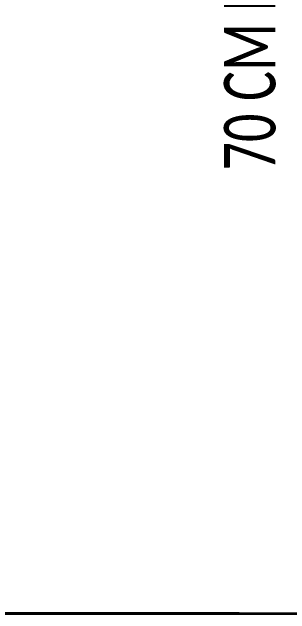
# Model space of a CAD drawing. Header units: millimetres. Extents: x -10496 to -5455, y -188 to 7293.
# Drawn here: x -7426.9 to -7383.6, y 3078.1 to 3171.8 of the extents above; entities that cross this region are included whole.
import ezdxf

# ---------------------------------------------------------------- set-up
doc = ezdxf.new("R2010")
doc.units = ezdxf.units.MM
doc.layers.add('GJC_duvar', color=10, linetype='Continuous', lineweight=30)
doc.layers.add('GJC_ölçüler', color=253, linetype='Continuous', lineweight=5)
doc.layers.add('Kıtc-006 Yazı 001', color=1, linetype='Continuous')
doc.styles.add('Ölçü50', font='calibri.ttf', dxfattribs={"width": 0.7})

# ---------------------------------------------------------------- blocks, each defined once
blk = doc.blocks.new('new ytong')
at = {"layer": 'GJC_duvar', "color": 3}
blk.add_lwpolyline([(-18813.338, 3339.395), (-19093.328, 3339.562)], dxfattribs=at)
at = {"layer": 'GJC_ölçüler', "color": 51, "lineweight": 30, "true_color": 0xf8f6b0}
blk.add_lwpolyline([(-19093.338, 3815.562), (-18813.338, 3815.562), (-18813.338, 3339.395), (-19093.338, 3339.395)], close=True, dxfattribs=at)

msp = doc.modelspace()

# ---------------------------------------------------------------- texts
at = {"layer": 'Kıtc-006 Yazı 001', "lineweight": 0, "insert": (-7393.886, 3147.184), "char_height": 8, "attachment_point": 1, "rotation": 90.04064, "style": 'Ölçü50'}
msp.add_mtext_dynamic_manual_height_columns('\\pxt4;{\\C0;\\c16777215;70 CM KOMPAKT KAPI}', width=1064.57193, gutter_width=0.765, heights=[0], dxfattribs=at)

# ---------------------------------------------------------------- next in the draw order: block references
at = {"layer": 'GJC_duvar', "color": 41, "true_color": 0xf4ee51}
msp.add_blockref('new ytong', (11608.455, -261.264), dxfattribs=at)

doc.saveas('drawing.dxf')
